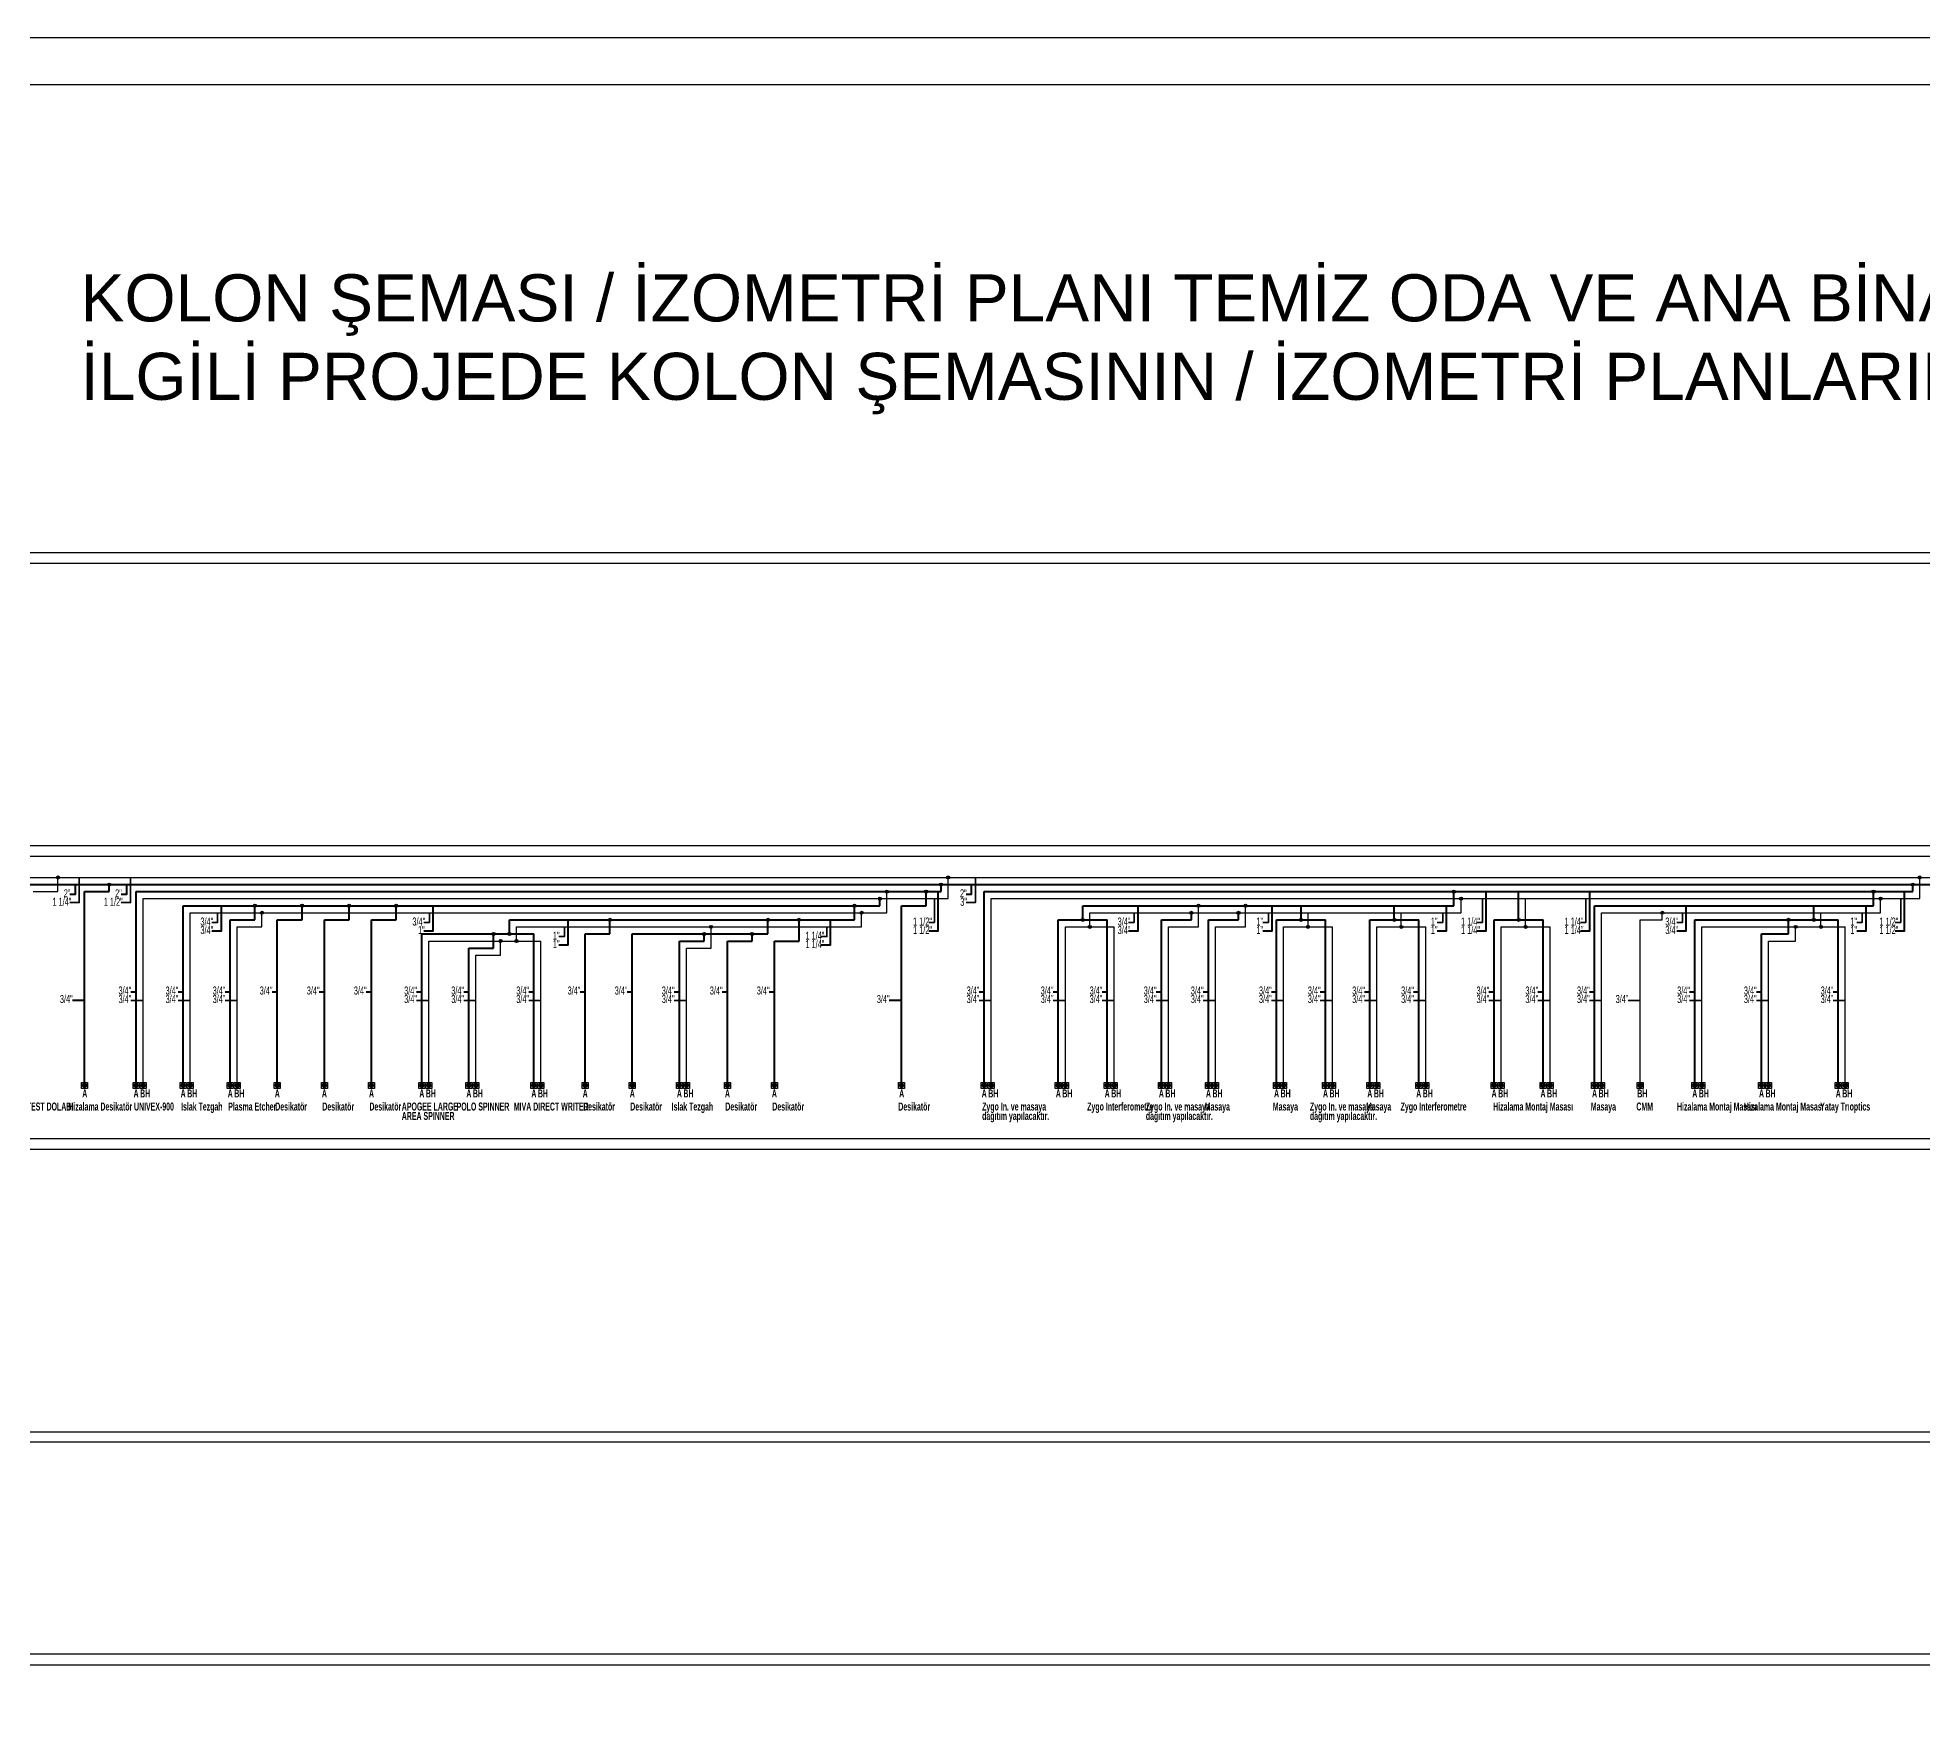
# Model space of a CAD drawing. Header units: centimetres. Extents: x 392964 to 515689, y 49661 to 58661.
# Drawn here: x 504907 to 508911, y 55082 to 58661 of the extents above; entities that cross this region are included whole.
import ezdxf
from ezdxf.enums import TextEntityAlignment as Align

# ---------------------------------------------------------------- set-up
doc = ezdxf.new("R2010")
doc.units = ezdxf.units.CM
doc.linetypes.add('MEDSISTEMBH_LINE', pattern=[1.5, 1.3, 0, -0.2])
doc.layers.add('-M-VALVE', color=7, linetype='Continuous')
for name, color, linetype, lineweight in [('0-KRCN-BAS HAVA', 101, 'BASINÇ HAVA', 35), ('0-KRCN-SHT-02CIHAZ', 132, 'Continuous', 25), ('0-KRCN-Z-ANTET', 71, 'Continuous', 30), ('0-MEK-MED-AZOT', 217, '0-A_LINE', 40), ('_MDS_0', 7, 'Continuous', 30), ('_MDS_BORU_22.00X1.00_BASINÇLI HAVA', 5, 'Continuous', 30), ('_MDS_TEE', 7, 'Continuous', 30)]:
    doc.layers.add(name, color=color, linetype=linetype, lineweight=lineweight)
doc.styles.add('BORU', font='tahoma.ttf', dxfattribs={"width": 0.5})
doc.styles.add('Ince', font='arial.ttf')
doc.styles.add('ON', font='ARIALN.TTF', dxfattribs={"width": 0.8, "height": 6})
doc.styles.add('OYAK', font='arialbd.ttf')
doc.styles.get("Standard").update_dxf_attribs({"font": 'arial.ttf'})
doc.linetypes.add('0-A_LINE', pattern='A,100,-1.5,["A",BORU,S=9,R=0,X=0,Y=-4.5],-9,6', length=116.5)
doc.linetypes.add('BASINÇ HAVA', pattern='A,0.5,-0.2,["BH",Standard,S=0.1,R=0,X=-0.1,Y=-0.05],-0.2', length=0.9)

# ---------------------------------------------------------------- blocks, each defined once
blk = doc.blocks.new('TEE')
at = {"layer": '_MDS_TEE'}
h = blk.add_hatch(color=256, dxfattribs=at)
h.dxf.hatch_style = 1
edge = h.paths.add_edge_path()
edge.add_arc((0, 0), 50, 0, 360)
blk.add_circle((0, 0), 50, dxfattribs=at)
blk = doc.blocks.new('G$C63E5540C')
at = {"layer": '-M-VALVE', "color": 7}
for p, q in [((-4.000761649253946, 0.00282816809783526), (4.097099556188368, 0.00282816809783526)), ((-0.5886311090798699, 0.4552892951147669), (-0.5886311090798699, -0.4496329588083654)), ((-0.208099661178494, 1.372613990582977), (-0.208099661178494, 1.104969783347769)), ((-0.0002805213339343027, -4.046102434542036), (-0.0002805213339343027, 4.051758770903803)), ((0.207538618446506, 1.372613990582977), (0.207538618446506, 1.104969783347769)), ((0.5880700664120013, 0.4552892951147669), (0.5880700664120013, -0.4496329588083654))]:
    blk.add_line(p, q, dxfattribs=at)
blk.add_lwpolyline([(-5.000622930665486, 5.004750527019723), (4.999377069334514, 5.004750527019723), (4.999377069334514, -4.995249472980277), (-5.000622930665486, -4.995249472980277)], close=True, dxfattribs=at)
for radius in [3.232742174660741, 3.021624318356365, 3.021624318356365, 2.114477279548504, 2.114477279548504, 2.00561963489156, 1.995723485377295, 1.38546093199746, 1.121563611616992, 0.8081855436651845, 0.7422112135700679, 0.5277946407609372, 0.4486254446467967, 0.2770921863994921, 0.002842046271338699]:
    blk.add_circle((-0.0002805213339343027, 0.00282816809783526), radius, dxfattribs=at)
for radius, start, end in [(0.6268329140053732, 20.18086003609478, 159.8191399635647), (0.5937689708556622, 7.746304218193885, 172.2536957818985), (0.5937689708556622, 187.7463042313442, 352.2536957688406), (0.6268329140066776, 200.1808600358036, 339.819139963958)]:
    blk.add_arc((-0.0002805213339343027, 0.00282816809783526), radius, start, end, dxfattribs=at)
for points, knots in [([(-0.2485404440226375, -0.1202453488793935), (-0.2448874756241821, -0.1161469372830197), (-0.2414625096835152, -0.1118469308707972), (-0.2329731821864698, -0.09980701876281728), (-0.2284236262598824, -0.09173316654482733), (-0.2192947351231851, -0.07127085284957957), (-0.2150703767424602, -0.05700010222858509), (-0.2098809020603767, -0.02712314700488605), (-0.2088101727313187, -0.01153134513242549), (-0.2088101727313187, 0.01718768132820969), (-0.2098809020603767, 0.03277948320078394), (-0.2150703767424602, 0.06265643853498659), (-0.2192947351231851, 0.07692718898999829), (-0.2284236262598824, 0.09738950274061153), (-0.2329731821864698, 0.1054633550138533), (-0.2414625096835152, 0.1175032670666951), (-0.2448874756241821, 0.1218032734235521), (-0.2485404440226375, 0.1259016850190164)], [1.486169734890414, 1.486169734890414, 1.486169734890414, 1.486169734890414, 1.618518147470244, 1.618518147470244, 1.842374581757495, 1.842374581757495, 2.168854135831518, 2.168854135831518, 2.495333689905543, 2.495333689905543, 2.821813243979576, 2.821813243979576, 3.148292798053609, 3.148292798053609, 3.372149232340866, 3.372149232340866, 3.504497644920578, 3.504497644920578, 3.504497644920578, 3.504497644920578]), ([(0.2479794013261198, 0.1259016850190164), (0.2443264329208432, 0.1218032734235521), (0.2409014669588032, 0.1175032670666951), (0.2324121394617578, 0.1054633550138533), (0.2278625835565435, 0.09738950274061153), (0.2187336924484953, 0.07692718898999829), (0.2145093340677704, 0.06265643853498659), (0.2093198593001944, 0.03277948320078394), (0.2082491300561742, 0.01718768132820969), (0.2082491300561742, -0.01153134513242549), (0.2093198593001944, -0.02712314700488605), (0.2145093340677704, -0.05700010222858509), (0.2187336924484953, -0.07127085284957957), (0.2278625835565435, -0.09173316654482733), (0.2324121394617578, -0.09980701876281728), (0.2409014669588032, -0.1118469308707972), (0.2443264329208432, -0.1161469372830197), (0.2479794013261198, -0.1202453488793935)], [1.48616973488959, 1.48616973488959, 1.48616973488959, 1.48616973488959, 1.618518147469334, 1.618518147469334, 1.842374581756594, 1.842374581756594, 2.168854135830625, 2.168854135830625, 2.495333689904658, 2.495333689904658, 2.821813243978681, 2.821813243978681, 3.148292798052706, 3.148292798052706, 3.372149232339956, 3.372149232339956, 3.504497644919743, 3.504497644919743, 3.504497644919743, 3.504497644919743])]:
    blk.add_open_spline(points, degree=3, knots=knots, dxfattribs=at)

msp = doc.modelspace()

# ---------------------------------------------------------------- linework, layer by layer
at = {"layer": '0-KRCN-BAS HAVA', "color": 4, "ltscale": 150}
for points in [[(504975.6722530313, 56823.56652534009), (504995.6252803649, 56823.56652534009), (504995.6252803649, 56876.97792203779)], [(505084.7489534942, 56823.56652534009), (505104.7019808278, 56823.56652534009), (505104.7019808278, 56876.97792203779)], [(506879.3203825395, 56823.56652534009), (506899.2734098731, 56823.56652534009), (506899.2734098731, 56876.97792203779)], [(506800.3357877473, 56781.56652534009), (506812.2888150809, 56781.56652534009), (506812.2888150809, 56831.97792203779)], [(507964.3652496249, 56781.56652534009), (507976.3182769585, 56781.56652534009), (507976.3182769585, 56831.97792203779)], [(508184.2500267487, 56781.56652534009), (508196.2030540823, 56781.56652534009), (508196.2030540823, 56831.97792203779)], [(508853.0031754199, 56781.56652534009), (508864.9562027535, 56781.56652534009), (508864.9562027535, 56831.97792203779)], [(505277.6231462791, 56781.56652534009), (505289.5761736127, 56781.56652534009), (505289.5761736127, 56801.97792203779)], [(505727.8791482814, 56781.56652534009), (505739.832175615, 56781.56652534009), (505739.832175615, 56801.97792203779)], [(506014.2909939347, 56751.56652534009), (506026.2440212683, 56751.56652534009), (506026.2440212683, 56771.97792203779)], [(506571.7941296344, 56751.56652534009), (506583.747156968, 56751.56652534009), (506583.747156968, 56771.97792203779)], [(507224.7437743116, 56781.56652534009), (507236.6968016452, 56781.56652534009), (507236.6968016452, 56801.97792203779)], [(507509.5551588538, 56781.56652534009), (507521.5081861874, 56781.56652534009), (507521.5081861874, 56801.97792203779)], [(507880.0696651883, 56781.56652534009), (507892.0226925219, 56781.56652534009), (507892.0226925219, 56801.97792203779)], [(508389.2789493653, 56781.56652534009), (508401.2319766989, 56781.56652534009), (508401.2319766989, 56801.97792203779)], [(508771.2149381754, 56781.56652534009), (508783.167965509, 56781.56652534009), (508783.167965509, 56801.97792203779)], [(505131.4677973576, 56615.66502247809), (505105.514770024, 56615.66502247809)], [(505231.4677973576, 56615.66502247809), (505205.514770024, 56615.66502247809)], [(505331.4677973576, 56615.66502247809), (505305.514770024, 56615.66502247809)], [(505738.3412038464, 56615.66502247809), (505712.3881765128, 56615.66502247809)], [(505838.3412038464, 56615.66502247809), (505812.3881765128, 56615.66502247809)], [(505976.4054310473, 56615.66502247809), (505950.4524037137, 56615.66502247809)], [(506285.4741904619, 56615.66502247809), (506259.5211631283, 56615.66502247809)], [(506933.0081121024, 56615.66502247809), (506907.0550847688, 56615.66502247809)], [(507090.3728767281, 56615.66502247809), (507064.4198493945, 56615.66502247809)], [(507194.2554485975, 56615.66502247809), (507168.3024212639, 56615.66502247809)], [(507309.2554485975, 56615.66502247809), (507283.3024212639, 56615.66502247809)], [(507409.2554485975, 56615.66502247809), (507383.3024212639, 56615.66502247809)], [(507553.9428600903, 56615.66502247809), (507527.9898327567, 56615.66502247809)], [(507657.8254319597, 56615.66502247809), (507631.8724046261, 56615.66502247809)], [(507752.0122971215, 56615.66502247809), (507726.0592697879, 56615.66502247809)], [(507855.8948689909, 56615.66502247809), (507829.9418416573, 56615.66502247809)], [(508016.0471672897, 56615.66502247809), (507990.0941399561, 56615.66502247809)], [(508119.9297391591, 56615.66502247809), (508093.9767118255, 56615.66502247809)], [(508229.4213569954, 56615.66502247809), (508203.4683296618, 56615.66502247809)], [(508311.5990282251, 56615.66502247809), (508285.6460008915, 56615.66502247809)], [(508442.3179311608, 56615.66502247809), (508416.3649038272, 56615.66502247809)], [(508583.9965806929, 56615.66502247809), (508558.0435533593, 56615.66502247809)], [(508747.040141978, 56615.66502247809), (508721.0871146444, 56615.66502247809)]]:
    msp.add_lwpolyline(points, dxfattribs=at)
at = {"layer": '0-KRCN-SHT-02CIHAZ', "color": 8}
for p, q in [((513155.1881269637, 57566.97792203779), (503564.066010452, 57566.97792203779)), ((503564.066010452, 57544.47792203779), (513155.1881269637, 57544.47792203779)), ((513155.1881269637, 56944.47792203779), (503564.066010452, 56944.47792203779)), ((503564.066010452, 56921.97792203779), (513155.1881269637, 56921.97792203779)), ((513155.1881269637, 56321.97792203779), (503564.066010452, 56321.97792203779)), ((503564.066010452, 56299.47792203779), (513155.1881269637, 56299.47792203779)), ((503564.066010452, 55699.47792203779), (513155.1881269637, 55699.47792203779)), ((513155.1881269637, 55676.97792203779), (503564.066010452, 55676.97792203779)), ((513155.1881269637, 55226.97792203779), (503564.066010452, 55226.97792203779)), ((503564.066010452, 55204.47792203779), (513155.1881269637, 55204.47792203779))]:
    msp.add_line(p, q, dxfattribs=at)
at = {"layer": '0-KRCN-Z-ANTET'}
for points in [[(392964.0660104523, 49661.26108109019), (515688.8000492519, 49661.26108109019), (515688.8000492519, 58661.26108109019), (392964.0660104523, 58661.26108109019)], [(503064.066010452, 49761.26108109019), (513498.8000492519, 49761.26108109019), (513498.8000492519, 58561.26108109019), (503064.066010452, 58561.26108109019)]]:
    msp.add_lwpolyline(points, close=True, dxfattribs=at)
at = {"layer": '0-MEK-MED-AZOT'}
for p, q in [((503728.5291892192, 56861.97792203779), (513155.1881269637, 56861.97792203779)), ((505007.0604511459, 56846.97792203779), (505059.515739389, 56846.97792203779)), ((505007.0604511459, 56435.35212291839), (505007.0604511459, 56846.97792203779)), ((505059.515739389, 56846.97792203779), (505059.515739389, 56861.97792203779)), ((505116.4677973576, 56846.97792203779), (506826.3682956413, 56846.97792203779)), ((505116.4677973576, 56435.35212291839), (505116.4677973576, 56846.97792203779)), ((506794.7127633085, 56816.97792203779), (506794.7127633085, 56846.97792203779)), ((506826.3682956413, 56846.9779220378), (506826.3682956413, 56861.97792203779)), ((506918.0081121024, 56846.97792203779), (508890.1060575639, 56846.97792203779)), ((506918.0081121024, 56435.35212291839), (506918.0081121024, 56846.97792203779)), ((507915.7565501498, 56816.97792203779), (507915.7565501498, 56846.97792203779)), ((508053.0118905251, 56786.97792203779), (508053.0118905251, 56846.97792203779)), ((508806.9018231368, 56816.97792203779), (508806.9018231368, 56846.97792203779)), ((508890.1060575639, 56846.9779220378), (508890.1060575639, 56861.97792203779)), ((505216.4677973576, 56816.97792203779), (506696.462868991, 56816.97792203779)), ((505216.4677973576, 56435.35212291839), (505216.4677973576, 56816.97792203779)), ((505368.9230856007, 56786.97792203779), (505368.9230856007, 56816.97792203779)), ((505468.9230856007, 56786.97792203779), (505468.9230856007, 56816.97792203779)), ((505568.9230856007, 56786.97792203779), (505568.9230856007, 56816.97792203779)), ((505668.9230856007, 56786.97792203779), (505668.9230856007, 56816.97792203779)), ((506642.5024942692, 56786.97792203779), (506642.5024942692, 56816.97792203779)), ((506696.462868991, 56816.9779220378), (506696.462868991, 56831.97792203779)), ((506742.2574750654, 56816.97792203779), (506794.7127633085, 56816.97792203779)), ((506742.2574750654, 56435.35212291839), (506742.2574750654, 56816.97792203779)), ((507127.3375999635, 56786.97792203779), (507127.3375999635, 56816.97792203779)), ((507127.3375999635, 56816.97792203779), (507915.7565501498, 56816.97792203779)), ((507590.9075833258, 56786.97792203779), (507590.9075833258, 56816.97792203779)), ((507788.9770203569, 56786.97792203779), (507788.9770203569, 56816.97792203779)), ((508214.4213569954, 56816.97792203779), (508806.9018231368, 56816.97792203779)), ((508214.4213569954, 56435.35212291839), (508214.4213569954, 56816.97792203779)), ((508680.122293344, 56786.97792203779), (508680.122293344, 56816.97792203779)), ((505316.4677973576, 56435.35212291839), (505316.4677973576, 56786.97792203779)), ((505316.4677973576, 56786.97792203779), (505368.9230856007, 56786.97792203779)), ((505416.4677973576, 56435.35212291839), (505416.4677973576, 56786.97792203779)), ((505416.4677973576, 56786.97792203779), (505468.9230856007, 56786.97792203779)), ((505516.4677973576, 56435.35212291839), (505516.4677973576, 56786.97792203779)), ((505516.4677973576, 56786.97792203779), (505568.9230856007, 56786.97792203779)), ((505616.4677973576, 56435.35212291839), (505616.4677973576, 56786.97792203779)), ((505616.4677973576, 56786.97792203779), (505668.9230856007, 56786.97792203779)), ((505909.4875824134, 56756.97792203779), (505909.4875824134, 56786.97792203779)), ((505909.4875824134, 56786.97792203779), (506642.5024942692, 56786.97792203779)), ((506122.929478705, 56756.97792203779), (506122.929478705, 56786.97792203779)), ((506458.7062265521, 56756.97792203779), (506458.7062265521, 56786.97792203779)), ((506524.7478584762, 56741.97792203779), (506524.7478584762, 56786.97792203779)), ((507075.3728767281, 56786.97792203779), (507179.2554485975, 56786.97792203779)), ((507075.3728767281, 56435.35212291839), (507075.3728767281, 56786.97792203779)), ((507179.2554485975, 56435.35212291839), (507179.2554485975, 56786.97792203779)), ((507294.2554485975, 56435.35212291839), (507294.2554485975, 56786.97792203779)), ((507294.2554485975, 56786.97792203779), (507358.1380204669, 56786.97792203779)), ((507358.1380204669, 56786.9779220378), (507358.1380204669, 56801.97792203779)), ((507394.2554485975, 56435.35212291839), (507394.2554485975, 56786.97792203779)), ((507394.2554485975, 56786.97792203779), (507458.1380204669, 56786.97792203779)), ((507458.1380204669, 56786.9779220378), (507458.1380204669, 56801.97792203779)), ((507538.9428600903, 56786.97792203779), (507642.8254319597, 56786.97792203779)), ((507538.9428600903, 56435.35212291839), (507538.9428600903, 56786.97792203779)), ((507642.8254319597, 56435.35212291839), (507642.8254319597, 56786.97792203779)), ((507737.0122971215, 56786.97792203779), (507840.8948689909, 56786.97792203779)), ((507737.0122971215, 56435.35212291839), (507737.0122971215, 56786.97792203779)), ((507840.8948689909, 56435.35212291839), (507840.8948689909, 56786.97792203779)), ((508001.0471672897, 56786.97792203779), (508104.9297391591, 56786.97792203779)), ((508001.0471672897, 56435.35212291839), (508001.0471672897, 56786.97792203779)), ((508104.9297391591, 56435.35212291839), (508104.9297391591, 56786.97792203779)), ((508427.3179311608, 56786.97792203779), (508732.040141978, 56786.97792203779)), ((508427.3179311608, 56435.35212291839), (508427.3179311608, 56786.97792203779)), ((508626.3470646084, 56756.97792203779), (508626.3470646084, 56786.97792203779)), ((508732.040141978, 56435.35212291839), (508732.040141978, 56786.97792203779)), ((505723.3412038464, 56756.97792203779), (505961.4054310473, 56756.97792203779)), ((505723.3412038464, 56435.35212291839), (505723.3412038464, 56756.97792203779)), ((505823.3412038464, 56435.35212291839), (505823.3412038464, 56726.97792203779)), ((505823.3412038464, 56726.97792203779), (505875.7964920895, 56726.97792203779)), ((505875.7964920895, 56726.97792203779), (505875.7964920895, 56756.97792203779)), ((505961.4054310473, 56435.35212291839), (505961.4054310473, 56756.97792203779)), ((506070.4741904619, 56435.35212291839), (506070.4741904619, 56756.97792203779)), ((506070.4741904619, 56756.97792203779), (506122.929478705, 56756.97792203779)), ((506170.4741904619, 56435.35212291839), (506170.4741904619, 56756.97792203779)), ((506170.4741904619, 56756.97792203779), (506458.7062265521, 56756.97792203779)), ((506270.4741904619, 56435.35212291839), (506270.4741904619, 56741.97792203779)), ((506270.4741904619, 56741.97792203779), (506322.929478705, 56741.97792203779)), ((506322.929478705, 56741.97792203779), (506322.929478705, 56756.97792203779)), ((506372.5653012383, 56435.35212291839), (506372.5653012383, 56741.97792203779)), ((506372.5653012383, 56741.97792203779), (506425.0205894815, 56741.97792203779)), ((506425.0205894815, 56741.97792203779), (506425.0205894815, 56756.97792203779)), ((506472.2925702331, 56435.35212291839), (506472.2925702331, 56741.97792203779)), ((506472.2925702331, 56741.97792203779), (506524.7478584762, 56741.97792203779)), ((508568.9965806929, 56435.35212291839), (508568.9965806929, 56756.97792203779)), ((508568.9965806929, 56756.97792203779), (508626.3470646084, 56756.97792203779))]:
    msp.add_line(p, q, dxfattribs=at)
at = {"layer": '0-MEK-MED-AZOT', "color": 6, "ltscale": 150}
for points in [[(504975.6722530313, 56841.56652534009), (504987.6252803649, 56841.56652534009), (504987.6252803649, 56861.97792203779)], [(505084.7489534942, 56841.56652534009), (505096.7019808278, 56841.56652534009), (505096.7019808278, 56861.97792203779)], [(506800.3357877473, 56763.56652534009), (506820.2888150809, 56763.56652534009), (506820.2888150809, 56846.97792203779)], [(506879.3203825395, 56841.56652534009), (506891.2734098731, 56841.56652534009), (506891.2734098731, 56861.97792203779)], [(507964.3652496249, 56763.56652534009), (507984.3182769585, 56763.56652534009), (507984.3182769585, 56846.97792203779)], [(508184.2500267487, 56763.56652534009), (508204.2030540823, 56763.56652534009), (508204.2030540823, 56846.97792203779)], [(508853.0031754199, 56763.56652534009), (508872.9562027535, 56763.56652534009), (508872.9562027535, 56846.97792203779)], [(505277.6231462791, 56763.56652534009), (505297.5761736127, 56763.56652534009), (505297.5761736127, 56816.97792203779)], [(505727.8791482814, 56763.56652534009), (505747.832175615, 56763.56652534009), (505747.832175615, 56816.97792203779)], [(507224.7437743116, 56763.56652534009), (507244.6968016452, 56763.56652534009), (507244.6968016452, 56816.97792203779)], [(507509.5551588538, 56763.56652534009), (507529.5081861874, 56763.56652534009), (507529.5081861874, 56816.97792203779)], [(507880.0696651883, 56763.56652534009), (507900.0226925219, 56763.56652534009), (507900.0226925219, 56816.97792203779)], [(508389.2789493653, 56763.56652534009), (508409.2319766989, 56763.56652534009), (508409.2319766989, 56816.97792203779)], [(508771.2149381754, 56763.56652534009), (508791.167965509, 56763.56652534009), (508791.167965509, 56816.97792203779)], [(506014.2909939347, 56733.56652534009), (506034.2440212683, 56733.56652534009), (506034.2440212683, 56786.97792203779)], [(506571.7941296344, 56733.56652534009), (506591.747156968, 56733.56652534009), (506591.747156968, 56786.97792203779)], [(505007.0604511459, 56615.66502247809), (504981.1074238123, 56615.66502247809)], [(505116.4677973576, 56633.66502247809), (505105.514770024, 56633.66502247809)], [(505216.4677973576, 56633.66502247809), (505205.514770024, 56633.66502247809)], [(505316.4677973576, 56633.66502247809), (505305.514770024, 56633.66502247809)], [(505416.4677973576, 56633.66502247809), (505405.514770024, 56633.66502247809)], [(505516.4677973576, 56633.66502247809), (505505.514770024, 56633.66502247809)], [(505616.4677973576, 56633.66502247809), (505605.514770024, 56633.66502247809)], [(505723.3412038464, 56633.66502247809), (505712.3881765128, 56633.66502247809)], [(505823.3412038464, 56633.66502247809), (505812.3881765128, 56633.66502247809)], [(505961.4054310473, 56633.66502247809), (505950.4524037137, 56633.66502247809)], [(506070.4741904619, 56633.66502247809), (506059.5211631283, 56633.66502247809)], [(506170.4741904619, 56633.66502247809), (506159.5211631283, 56633.66502247809)], [(506270.4741904619, 56633.66502247809), (506259.5211631283, 56633.66502247809)], [(506372.5653012383, 56633.66502247809), (506361.6122739047, 56633.66502247809)], [(506472.2925702331, 56633.66502247809), (506461.3395428995, 56633.66502247809)], [(506742.2574750654, 56615.66502247809), (506716.3044477318, 56615.66502247809)], [(506918.0081121024, 56633.66502247809), (506907.0550847688, 56633.66502247809)], [(507075.3728767281, 56633.66502247809), (507064.4198493945, 56633.66502247809)], [(507179.2554485975, 56633.66502247809), (507168.3024212639, 56633.66502247809)], [(507294.2554485975, 56633.66502247809), (507283.3024212639, 56633.66502247809)], [(507394.2554485975, 56633.66502247809), (507383.3024212639, 56633.66502247809)], [(507538.9428600903, 56633.66502247809), (507527.9898327567, 56633.66502247809)], [(507642.8254319597, 56633.66502247809), (507631.8724046261, 56633.66502247809)], [(507737.0122971215, 56633.66502247809), (507726.0592697879, 56633.66502247809)], [(507840.8948689909, 56633.66502247809), (507829.9418416573, 56633.66502247809)], [(508001.0471672897, 56633.66502247809), (507990.0941399561, 56633.66502247809)], [(508104.9297391591, 56633.66502247809), (508093.9767118255, 56633.66502247809)], [(508214.4213569954, 56633.66502247809), (508203.4683296618, 56633.66502247809)], [(508427.3179311608, 56633.66502247809), (508416.3649038272, 56633.66502247809)], [(508568.9965806929, 56633.66502247809), (508558.0435533593, 56633.66502247809)], [(508732.040141978, 56633.66502247809), (508721.0871146444, 56633.66502247809)]]:
    msp.add_lwpolyline(points, dxfattribs=at)
at = {"layer": '_MDS_BORU_22.00X1.00_BASINÇLI HAVA', "linetype": 'MEDSISTEMBH_LINE', "ltscale": 80}
for p, q in [((504125.5111736679, 56876.97792203779), (513155.1881269637, 56876.97792203779)), ((504897.9837506829, 56846.97792203779), (504950.439038926, 56846.97792203779)), ((504950.439038926, 56846.97792203779), (504950.439038926, 56876.97792203779)), ((506711.462868991, 56801.97792203779), (506711.462868991, 56846.97792203779)), ((506841.3682956413, 56831.97792203779), (506841.3682956413, 56876.97792203779)), ((508905.1060575639, 56831.97792203779), (508905.1060575639, 56876.97792203779)), ((505131.4677973576, 56831.97792203779), (506841.3682956413, 56831.97792203779)), ((505131.4677973576, 56435.35212291839), (505131.4677973576, 56831.97792203779)), ((506933.0081121024, 56831.97792203779), (508905.1060575639, 56831.97792203779)), ((506933.0081121024, 56435.35212291839), (506933.0081121024, 56831.97792203779)), ((507373.1380204669, 56771.97792203779), (507373.1380204669, 56816.97792203779)), ((507473.1380204669, 56771.97792203779), (507473.1380204669, 56816.97792203779)), ((507930.7565501498, 56801.97792203779), (507930.7565501498, 56831.97792203779)), ((508068.0118905251, 56771.97792203779), (508068.0118905251, 56831.97792203779)), ((508821.9018231368, 56801.97792203779), (508821.9018231368, 56831.97792203779)), ((505231.4677973576, 56801.97792203779), (506711.462868991, 56801.97792203779)), ((505231.4677973576, 56435.35212291839), (505231.4677973576, 56801.97792203779)), ((505331.4677973576, 56435.35212291839), (505331.4677973576, 56771.97792203779)), ((505331.4677973576, 56771.97792203779), (505383.9230856007, 56771.97792203779)), ((505383.9230856007, 56771.97792203779), (505383.9230856007, 56801.97792203779)), ((505924.4875824134, 56741.97792203779), (505924.4875824134, 56771.97792203779)), ((505924.4875824134, 56771.97792203779), (506657.5024942692, 56771.97792203779)), ((506337.929478705, 56726.97792203779), (506337.929478705, 56771.97792203779)), ((506657.5024942692, 56771.97792203779), (506657.5024942692, 56801.97792203779)), ((507090.3728767281, 56771.97792203779), (507194.2554485975, 56771.97792203779)), ((507090.3728767281, 56435.35212291839), (507090.3728767281, 56771.97792203779)), ((507142.3375999635, 56771.97792203779), (507142.3375999635, 56801.97792203779)), ((507142.3375999635, 56801.97792203779), (507930.7565501498, 56801.97792203779)), ((507194.2554485975, 56435.35212291839), (507194.2554485975, 56771.97792203779)), ((507309.2554485975, 56435.35212291839), (507309.2554485975, 56771.97792203779)), ((507309.2554485975, 56771.97792203779), (507373.1380204669, 56771.97792203779)), ((507409.2554485975, 56435.35212291839), (507409.2554485975, 56771.97792203779)), ((507409.2554485975, 56771.97792203779), (507473.1380204669, 56771.97792203779)), ((507553.9428600903, 56771.97792203779), (507657.8254319597, 56771.97792203779)), ((507553.9428600903, 56435.35212291839), (507553.9428600903, 56771.97792203779)), ((507605.9075833258, 56771.97792203779), (507605.9075833258, 56801.97792203779)), ((507657.8254319597, 56435.35212291839), (507657.8254319597, 56771.97792203779)), ((507752.0122971215, 56771.97792203779), (507855.8948689909, 56771.97792203779)), ((507752.0122971215, 56435.35212291839), (507752.0122971215, 56771.97792203779)), ((507803.9770203569, 56771.97792203779), (507803.9770203569, 56801.97792203779)), ((507855.8948689909, 56435.35212291839), (507855.8948689909, 56771.97792203779)), ((508016.0471672897, 56771.97792203779), (508119.9297391591, 56771.97792203779)), ((508016.0471672897, 56435.35212291839), (508016.0471672897, 56771.97792203779)), ((508119.9297391591, 56435.35212291839), (508119.9297391591, 56771.97792203779)), ((508229.4213569954, 56801.97792203779), (508821.9018231368, 56801.97792203779)), ((508229.4213569954, 56435.35212291839), (508229.4213569954, 56801.97792203779)), ((508311.5990282251, 56435.35212291839), (508311.5990282251, 56786.97792203779)), ((508311.5990282251, 56786.97792203779), (508358.2032828098, 56786.97792203779)), ((508358.2032828098, 56786.97792203779), (508358.2032828098, 56801.97792203779)), ((508442.3179311608, 56771.97792203779), (508747.040141978, 56771.97792203779)), ((508442.3179311608, 56435.35212291839), (508442.3179311608, 56771.97792203779)), ((508641.3470646084, 56741.97792203779), (508641.3470646084, 56771.97792203779)), ((508695.122293344, 56771.97792203779), (508695.122293344, 56801.97792203779)), ((508747.040141978, 56435.35212291839), (508747.040141978, 56771.97792203779)), ((505738.3412038464, 56741.97792203779), (505976.4054310473, 56741.97792203779)), ((505738.3412038464, 56435.35212291839), (505738.3412038464, 56741.97792203779)), ((505890.7964920895, 56711.97792203779), (505890.7964920895, 56741.97792203779)), ((505976.4054310473, 56435.35212291839), (505976.4054310473, 56741.97792203779)), ((506285.4741904619, 56435.35212291839), (506285.4741904619, 56726.97792203779)), ((506285.4741904619, 56726.97792203779), (506337.929478705, 56726.97792203779)), ((508583.9965806929, 56435.35212291839), (508583.9965806929, 56741.97792203779)), ((508583.9965806929, 56741.97792203779), (508641.3470646084, 56741.97792203779)), ((505838.3412038464, 56435.35212291839), (505838.3412038464, 56711.97792203779)), ((505838.3412038464, 56711.97792203779), (505890.7964920895, 56711.97792203779))]:
    msp.add_line(p, q, dxfattribs=at)

# ---------------------------------------------------------------- block references
at = {"layer": '-M-VALVE', "color": 7, "xscale": 1.276512899816038, "yscale": 1.276512899816038, "zscale": 1.276512899816038}
for p in [(505007.0604511459, 56435.35212291839), (505116.4677973576, 56435.35212291839), (505131.4677973576, 56435.35212291839), (505216.4677973576, 56435.35212291839), (505231.4677973576, 56435.35212291839), (505316.4677973576, 56435.35212291839), (505331.4677973576, 56435.35212291839), (505416.4677973576, 56435.35212291839), (505516.4677973576, 56435.35212291839), (505616.4677973576, 56435.35212291839), (505723.3412038464, 56435.35212291839), (505738.3412038464, 56435.35212291839), (505823.3412038464, 56435.35212291839), (505838.3412038464, 56435.35212291839), (505961.4054310473, 56435.35212291839), (505976.4054310473, 56435.35212291839), (506070.4741904619, 56435.35212291839), (506170.4741904619, 56435.35212291839), (506270.4741904619, 56435.35212291839), (506285.4741904619, 56435.35212291839), (506372.5653012383, 56435.35212291839), (506472.2925702331, 56435.35212291839), (506742.2574750654, 56435.35212291839), (506918.0081121024, 56435.35212291839), (506933.0081121024, 56435.35212291839), (507075.3728767281, 56435.35212291839), (507090.3728767281, 56435.35212291839), (507179.2554485975, 56435.35212291839), (507194.2554485975, 56435.35212291839), (507294.2554485975, 56435.35212291839), (507309.2554485975, 56435.35212291839), (507394.2554485975, 56435.35212291839), (507409.2554485975, 56435.35212291839), (507538.9428600903, 56435.35212291839), (507553.9428600903, 56435.35212291839), (507642.8254319597, 56435.35212291839), (507657.8254319597, 56435.35212291839), (507737.0122971215, 56435.35212291839), (507752.0122971215, 56435.35212291839), (507840.8948689909, 56435.35212291839), (507855.8948689909, 56435.35212291839), (508001.0471672897, 56435.35212291839), (508016.0471672897, 56435.35212291839), (508104.9297391591, 56435.35212291839), (508119.9297391591, 56435.35212291839), (508214.4213569954, 56435.35212291839), (508229.4213569954, 56435.35212291839), (508311.5990282251, 56435.35212291839), (508427.3179311608, 56435.35212291839), (508442.3179311608, 56435.35212291839), (508568.9965806929, 56435.35212291839), (508583.9965806929, 56435.35212291839), (508732.040141978, 56435.35212291839), (508747.040141978, 56435.35212291839)]:
    msp.add_blockref('G$C63E5540C', p, dxfattribs=at)
at = {"layer": '_MDS_BORU_22.00X1.00_BASINÇLI HAVA', "linetype": 'MEDSISTEMBH_LINE', "ltscale": 80, "xscale": 0.065, "yscale": 0.065, "zscale": 0.065, "rotation": 90}
for p in [(504950.439038926, 56876.97792203779), (505059.515739389, 56861.97792203779), (506794.7127633085, 56846.97792203779), (506826.3682956413, 56861.97792203779), (508890.1060575639, 56861.97792203779), (505383.9230856007, 56801.97792203779), (506657.5024942692, 56801.97792203779), (506696.462868991, 56831.97792203779), (507358.1380204669, 56801.97792203779), (507458.1380204669, 56801.97792203779), (507930.7565501498, 56831.97792203779), (508358.2032828098, 56801.97792203779), (508821.9018231368, 56831.97792203779), (507127.3375999635, 56786.97792203779), (507142.3375999635, 56771.97792203779), (507590.9075833258, 56786.97792203779), (507605.9075833258, 56771.97792203779), (507788.9770203569, 56786.97792203779), (507803.9770203569, 56771.97792203779), (508053.0118905251, 56786.97792203779), (508068.0118905251, 56771.97792203779), (508626.3470646084, 56786.97792203779), (508641.3470646084, 56771.97792203779), (508680.122293344, 56786.97792203779), (508695.122293344, 56771.97792203779), (505890.7964920895, 56741.97792203779), (505909.4875824134, 56756.97792203779), (505924.4875824134, 56741.97792203779)]:
    msp.add_blockref('TEE', p, dxfattribs=at)
at = {"layer": '_MDS_TEE', "xscale": 0.065, "yscale": 0.065, "zscale": 0.065, "rotation": 90}
for p in [(506711.462868991, 56846.97792203779), (506841.3682956413, 56876.97792203779), (507915.7565501498, 56846.97792203779), (508806.9018231368, 56846.97792203779), (508905.1060575639, 56876.97792203779), (505368.9230856007, 56816.97792203779), (505468.9230856007, 56816.97792203779), (505568.9230856007, 56816.97792203779), (505668.9230856007, 56816.97792203779), (506642.5024942692, 56816.97792203779), (507373.1380204669, 56816.97792203779), (507473.1380204669, 56816.97792203779), (506122.929478705, 56786.97792203779), (506337.929478705, 56771.97792203779), (506458.7062265521, 56786.97792203779), (506524.7478584762, 56786.97792203779), (505875.7964920895, 56756.97792203779), (506322.929478705, 56756.97792203779), (506425.0205894815, 56756.97792203779)]:
    msp.add_blockref('TEE', p, dxfattribs=at)

# ---------------------------------------------------------------- texts
at = {"layer": '0-KRCN-BAS HAVA', "color": 4, "ltscale": 150, "style": 'ON', "width": 0.8}
for s, p in [('1 1/4"', (504938.8177378487, 56816.82893856178)), ('1 1/2"', (505047.8944383117, 56816.82893856178)), ('3"', (506867.1515045526, 56816.82893856178)), ('3/4"', (505253.161536963, 56774.82893856178)), ('3/4"', (505703.4175389652, 56774.82893856178)), ('1 1/2"', (506766.8115061455, 56774.82893856178)), ('3/4"', (507201.4065450457, 56774.82893856178)), ('1"', (507496.1513623635, 56774.82893856178)), ('1"', (507866.665868698, 56774.82893856178)), ('1 1/4"', (507930.8409680232, 56774.82893856178)), ('1 1/4"', (508150.725745147, 56774.82893856178)), ('3/4"', (508364.7158922249, 56774.82893856178)), ('1"', (508757.8111416851, 56774.82893856178)), ('1 1/2"', (508819.4788938181, 56774.82893856178)), ('1"', (506001.7325959785, 56744.82893856178)), ('1 1/4"', (506538.2698480326, 56744.82893856178)), ('3/4"', (505079.0612855454, 56610.3534960231)), ('3/4"', (505179.0612855454, 56610.3534960231)), ('3/4"', (505279.0612855454, 56610.3534960231)), ('3/4"', (505685.9346920341, 56610.3534960231)), ('3/4"', (505785.9346920341, 56610.3534960231)), ('3/4"', (505923.9989192351, 56610.3534960231)), ('3/4"', (506233.0676786497, 56610.3534960231)), ('3/4"', (506880.6016002902, 56610.3534960231)), ('3/4"', (507037.9663649158, 56610.3534960231)), ('3/4"', (507141.8489367852, 56610.3534960231)), ('3/4"', (507256.8489367852, 56610.3534960231)), ('3/4"', (507356.8489367852, 56610.3534960231)), ('3/4"', (507501.5363482781, 56610.3534960231)), ('3/4"', (507605.4189201475, 56610.3534960231)), ('3/4"', (507699.6057853092, 56610.3534960231)), ('3/4"', (507803.4883571786, 56610.3534960231)), ('3/4"', (507963.6406554774, 56610.3534960231)), ('3/4"', (508067.5232273468, 56610.3534960231)), ('3/4"', (508177.0148451831, 56610.3534960231)), ('3/4"', (508259.1925164128, 56610.3534960231)), ('3/4"', (508389.9114193486, 56610.3534960231)), ('3/4"', (508531.5900688807, 56610.3534960231)), ('3/4"', (508694.6336301657, 56610.3534960231))]:
    msp.add_text(s, height=17, dxfattribs=at).set_placement(p)
at = {"layer": '0-KRCN-Z-ANTET', "color": 6, "insert": (504998.6436333974, 58158.48433832821), "char_height": 100, "width": 7005.555665219163, "attachment_point": 1, "style": 'Ince'}
msp.add_mtext('KOLON ŞEMASI / İZOMETRİ PLANI TEMİZ ODA VE ANA BİNA İÇİN ORTAK HAZIRLANMIŞTIR.\\PİLGİLİ PROJEDE KOLON ŞEMASININ / İZOMETRİ PLANLARININ İLGİLİ KISIMLARI DİKKATE ALINACAKTIR.', dxfattribs=at)
at = {"layer": '0-MEK-MED-AZOT', "color": 6, "ltscale": 150, "style": 'ON', "width": 0.8}
for s, p in [('2"', (504962.8422944654, 56834.82893856178)), ('2"', (505071.9189949284, 56834.82893856178)), ('2"', (506866.4904239736, 56834.82893856178)), ('3/4"', (505253.161536963, 56756.82893856178)), ('1"', (505715.3207503253, 56756.82893856178)), ('1 1/2"', (506766.8115061456, 56756.82893856178)), ('3/4"', (507201.4065450458, 56756.82893856178)), ('1"', (507496.1513623636, 56756.82893856178)), ('1"', (507866.6658686982, 56756.82893856178)), ('1 1/4"', (507930.8409680233, 56756.82893856178)), ('1 1/4"', (508150.7257451471, 56756.82893856178)), ('3/4"', (508364.715892225, 56756.82893856178)), ('1"', (508757.8111416852, 56756.82893856178)), ('1 1/2"', (508819.4788938182, 56756.82893856178)), ('1"', (506001.7325959787, 56726.82893856178)), ('1 1/4"', (506538.2698480327, 56726.82893856178)), ('3/4"', (505079.0612855454, 56628.3534960231)), ('3/4"', (505179.0612855454, 56628.3534960231)), ('3/4"', (505279.0612855454, 56628.3534960231)), ('3/4"', (505379.0612855454, 56628.3534960231)), ('3/4"', (505479.0612855454, 56628.3534960231)), ('3/4"', (505579.0612855454, 56628.3534960231)), ('3/4"', (505685.9346920341, 56628.3534960231)), ('3/4"', (505785.9346920341, 56628.3534960231)), ('3/4"', (505923.9989192351, 56628.3534960231)), ('3/4"', (506033.0676786497, 56628.3534960231)), ('3/4"', (506133.0676786497, 56628.3534960231)), ('3/4"', (506233.0676786497, 56628.3534960231)), ('3/4"', (506335.1587894261, 56628.3534960231)), ('3/4"', (506434.8860584209, 56628.3534960231)), ('3/4"', (506880.6016002902, 56628.3534960231)), ('3/4"', (507037.9663649158, 56628.3534960231)), ('3/4"', (507141.8489367852, 56628.3534960231)), ('3/4"', (507256.8489367852, 56628.3534960231)), ('3/4"', (507356.8489367852, 56628.3534960231)), ('3/4"', (507501.5363482781, 56628.3534960231)), ('3/4"', (507605.4189201475, 56628.3534960231)), ('3/4"', (507699.6057853092, 56628.3534960231)), ('3/4"', (507803.4883571786, 56628.3534960231)), ('3/4"', (507963.6406554774, 56628.3534960231)), ('3/4"', (508067.5232273468, 56628.3534960231)), ('3/4"', (508177.0148451831, 56628.3534960231)), ('3/4"', (508389.9114193486, 56628.3534960231)), ('3/4"', (508531.5900688807, 56628.3534960231)), ('3/4"', (508694.6336301657, 56628.3534960231)), ('3/4"', (504954.6539393336, 56610.3534960231)), ('3/4"', (506689.8509632532, 56610.3534960231))]:
    msp.add_text(s, height=17, dxfattribs=at).set_placement(p)
at = {"layer": '_MDS_0', "style": 'OYAK', "width": 0.5}
for s, p in [('A', (505007.4632827941, 56404.50798105846)), ('A', (505116.4679762359, 56404.50798105846)), ('BH', (505135.6749224092, 56404.50798105846)), ('A', (505216.4679762359, 56404.50798105846)), ('BH', (505235.6749224092, 56404.50798105846)), ('A', (505316.4679762359, 56404.50798105846)), ('BH', (505335.6749224092, 56404.50798105846)), ('A', (505416.4679762359, 56404.50798105846)), ('A', (505516.4679762359, 56404.50798105846)), ('A', (505616.4679762359, 56404.50798105846)), ('A', (505723.3413827247, 56404.50798105846)), ('BH', (505742.548328898, 56404.50798105846)), ('A', (505823.3413827247, 56404.50798105846)), ('BH', (505842.548328898, 56404.50798105846)), ('A', (505961.4056099256, 56404.50798105846)), ('BH', (505980.612556099, 56404.50798105846)), ('A', (506070.4743693402, 56404.50798105846)), ('A', (506170.4743693402, 56404.50798105846)), ('A', (506270.4743693402, 56404.50798105846)), ('BH', (506289.6813155136, 56404.50798105846)), ('A', (506372.5654801166, 56404.50798105846)), ('A', (506472.2927491114, 56404.50798105846)), ('A', (506742.6603067137, 56404.50798105846)), ('A', (506918.0082909807, 56404.50798105846)), ('BH', (506937.215237154, 56404.50798105846)), ('A', (507075.3730556064, 56404.50798105846)), ('BH', (507094.5800017797, 56404.50798105846)), ('A', (507179.2556274758, 56404.50798105846)), ('BH', (507198.4625736491, 56404.50798105846)), ('A', (507294.2556274758, 56404.50798105846)), ('BH', (507313.4625736491, 56404.50798105846)), ('A', (507394.2556274758, 56404.50798105846)), ('BH', (507413.4625736491, 56404.50798105846)), ('A', (507538.9430389686, 56404.50798105846)), ('BH', (507558.1499851419, 56404.50798105846)), ('A', (507642.825610838, 56404.50798105846)), ('BH', (507662.0325570113, 56404.50798105846)), ('A', (507737.0124759998, 56404.50798105846)), ('BH', (507756.2194221731, 56404.50798105846)), ('A', (507840.8950478692, 56404.50798105846)), ('BH', (507860.1019940425, 56404.50798105846)), ('A', (508001.047346168, 56404.50798105846)), ('BH', (508020.2542923413, 56404.50798105846)), ('A', (508104.9299180374, 56404.50798105846)), ('BH', (508124.1368642107, 56404.50798105846)), ('A', (508214.4215358737, 56404.50798105846)), ('BH', (508233.628482047, 56404.50798105846)), ('BH', (508315.8061532767, 56404.50798105846)), ('A', (508427.3181100391, 56404.50798105846)), ('BH', (508446.5250562124, 56404.50798105846)), ('A', (508568.9967595713, 56404.50798105846)), ('BH', (508588.2037057446, 56404.50798105846)), ('A', (508732.0403208563, 56404.50798105846)), ('BH', (508751.2472670296, 56404.50798105846))]:
    msp.add_text(s, height=17, dxfattribs=at).set_placement(p, align=Align.BOTTOM_CENTER)
at = {"layer": '_MDS_0', "color": 61, "style": 'OYAK', "width": 0.5}
for s, p in [('ESS TEST DOLABI', (504850.4999695136, 56376.7602321713, 0.01420244584820145)), ('Hizalama Desikatör', (504972.3680384217, 56376.7602321713, 0.01420244584820145)), ('UNIVEX-900', (505112.0393956322, 56376.7602321713, 0.01420244584820145)), ('Islak Tezgah', (505212.0393956322, 56376.7602321713, 0.01420244584820145)), ('Plasma Etcher', (505312.0393956322, 56376.7602321713, 0.01420244584820145)), ('Desikatör', (505412.0393956322, 56376.7602321713, 0.01420244584820145)), ('Desikatör', (505512.0393956322, 56376.7602321713, 0.01420244584820145)), ('Desikatör', (505612.0393956322, 56376.7602321713, 0.01420244584820145)), ('APOGEE LARGE', (505680.8225257688, 56376.7602321713, 0.01420244584820145)), ('AREA SPINNER', (505680.8225257688, 56356.7602321713, 0.01420244584820145)), ('POLO SPINNER', (505797.2705996481, 56376.7602321713, 0.01420244584820145)), ('MIVA DIRECT WRITER', (505918.8867529697, 56376.7602321713, 0.01420244584820145)), ('Desikatör', (506066.0457887365, 56376.7602321713, 0.01420244584820145)), ('Desikatör', (506166.0457887365, 56376.7602321713, 0.01420244584820145)), ('Islak Tezgah', (506254.1425773764, 56376.7602321713, 0.01420244584820145)), ('Desikatör', (506368.136899513, 56376.7602321713, 0.01420244584820145)), ('Desikatör', (506467.8641685077, 56376.7602321713, 0.01420244584820145)), ('Desikatör', (506735.5461808146, 56376.7602321713, 0.01420244584820145)), ('Zygo In. ve masaya', (506913.579710377, 56376.7602321713, 0.01420244584820145)), ('dağıtım yapılacaktır.', (506913.579710377, 56356.7602321713, 0.01420244584820145)), ('Zygo Interferometre', (507136.7367705199, 56376.7602321713, 0.01420244584820145)), ('Zygo In. ve masaya', (507261.259339608, 56376.7602321713, 0.01420244584820145)), ('dağıtım yapılacaktır.', (507261.259339608, 56356.7602321713, 0.01420244584820145)), ('Masaya', (507386.3642944765, 56376.7602321713, 0.01420244584820145)), ('Masaya', (507530.9342069948, 56376.7602321713, 0.01420244584820145)), ('Zygo In. ve masaya', (507609.8293229702, 56376.7602321713, 0.01420244584820145)), ('dağıtım yapılacaktır.', (507609.8293229702, 56356.7602321713, 0.01420244584820145)), ('Masaya', (507729.003644026, 56376.7602321713, 0.01420244584820145)), ('Zygo Interferometre', (507802.4509185834, 56376.7602321713, 0.01420244584820145)), ('Hizalama Montaj Masası', (507998.9901198742, 56376.7602321713, 0.01420244584820145)), ('Masaya', (508206.4127038999, 56376.7602321713, 0.01420244584820145)), ('CMM', (508303.1988617987, 56376.7602321713, 0.01420244584820145)), ('Hizalama Montaj Masası', (508389.5512496652, 56376.7602321713, 0.01420244584820145)), ('Hizalama Montaj Masası', (508531.2298991974, 56376.7602321713, 0.01420244584820145)), ('Yatay Trıoptics', (508693.5961915705, 56376.7602321713, 0.01420244584820145))]:
    msp.add_text(s, height=17, dxfattribs=at).set_placement(p, align=Align.BOTTOM_LEFT)

doc.saveas('drawing.dxf')
